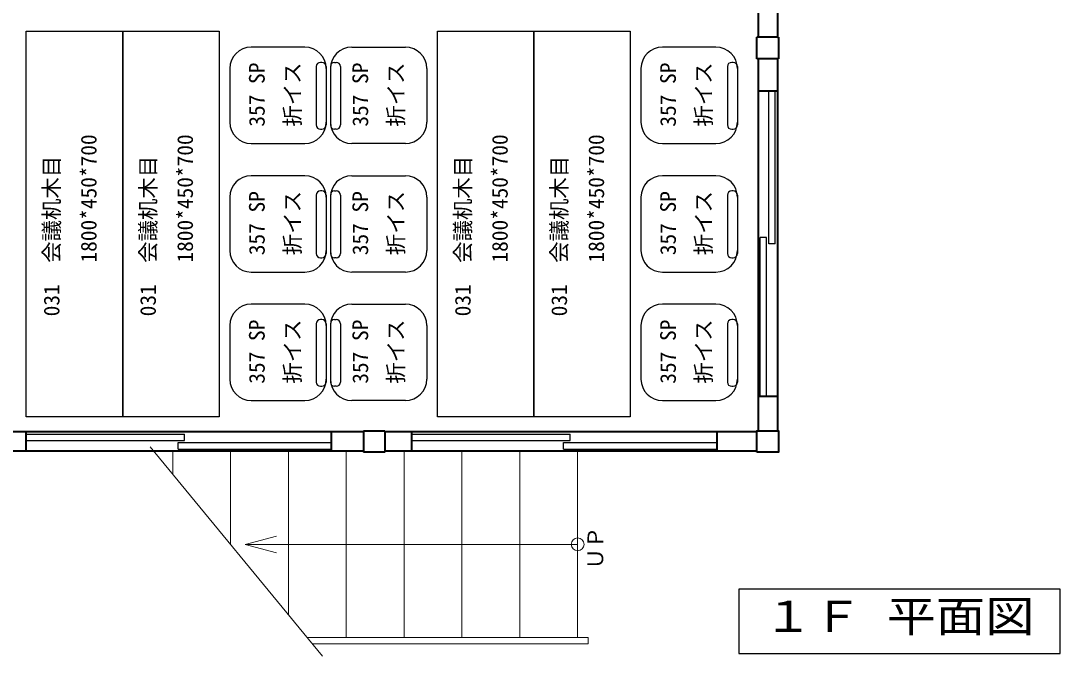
# Model space of a CAD drawing. Units: millimetres at full size, sheet at 1:50; details may follow other scales. Extents: x -10220 to 10872, y -9583 to 9014.
# Drawn here: x 6020 to 10872, y -9583 to -6616 of the extents above; entities that cross this region are included whole.
import ezdxf
from ezdxf.enums import TextEntityAlignment as Align

# ---------------------------------------------------------------- set-up
doc = ezdxf.new("R2010")
doc.units = ezdxf.units.MM
doc.header["$LTSCALE"] = 50
for name, color, linetype, lineweight in [('0-0', 2, 'Continuous', 40), ('0-2', 7, 'Continuous', 25), ('0-F', 4, 'Continuous', 18)]:
    doc.layers.add(name, color=color, linetype=linetype, lineweight=lineweight)
doc.styles.add('ＭＳ ゴシック', font='')
doc.styles.get('ＭＳ ゴシック').set_extended_font_data('MS Gothic')

msp = doc.modelspace()

# ---------------------------------------------------------------- linework, layer by layer
at = {"layer": '0-0'}
for p, q in [((9461.46, -4992.98), (9461.46, -6692.98)), ((9551.46, -4992.98), (9551.46, -6692.98)), ((9456.46, -6792.98), (9456.46, -6692.98)), ((9551.46, -6692.98), (9556.46, -6692.98)), ((9556.46, -6692.98), (9556.46, -6792.98)), ((9461.46, -6792.98), (9461.46, -8530.48)), ((9551.46, -6792.98), (9556.46, -6792.98)), ((9551.46, -6792.98), (9551.46, -8530.48)), ((9461.46, -6942.98), (9551.46, -6942.98)), ((9461.46, -8367.98), (9551.46, -8367.98)), ((7618.96, -8535.48), (5918.96, -8535.48)), ((6043.96, -8535.48), (6043.96, -8625.48)), ((7468.96, -8535.48), (7468.96, -8625.48)), ((7618.96, -8535.48), (7618.96, -8530.48)), ((7618.96, -8530.48), (7718.96, -8530.48)), ((7718.96, -8535.48), (7718.96, -8530.48)), ((9456.46, -8535.48), (7718.96, -8535.48)), ((7843.96, -8535.48), (7843.96, -8625.48)), ((9268.96, -8535.48), (9268.96, -8625.48)), ((7618.96, -8625.48), (5918.96, -8625.48)), ((7718.96, -8630.48), (7618.96, -8630.48)), ((9456.46, -8625.48), (7718.96, -8625.48))]:
    msp.add_line(p, q, dxfattribs=at)
at = {"layer": '0-0', "color": 7, "lineweight": 25}
for p, q in [((9541.46, -7657.98), (9541.46, -6942.98)), ((9471.46, -8367.98), (9471.46, -7627.98)), ((6043.96, -8545.48), (6783.96, -8545.48)), ((7843.96, -8545.48), (8583.96, -8545.48)), ((6753.96, -8615.48), (7468.96, -8615.48)), ((8553.96, -8615.48), (9268.96, -8615.48))]:
    msp.add_line(p, q, dxfattribs=at)
at = {"layer": '0-0', "color": 4, "lineweight": 18}
for p, q in [((6623.36, -8605.18), (7427.75, -9582.52)), ((6728.96, -8625.48), (6728.96, -8733.48)), ((6998.96, -8625.48), (6998.96, -9061.53)), ((7268.96, -8625.48), (7268.96, -9389.58)), ((7538.96, -8625.48), (7538.96, -9495.48)), ((7808.96, -8625.48), (7808.96, -9495.48)), ((8078.96, -8625.48), (8078.96, -9495.48)), ((8348.96, -8625.48), (8348.96, -9495.48)), ((8618.96, -8625.48), (8618.96, -9495.48)), ((7067.79, -9060.48), (7212.68, -9099.3)), ((8668.96, -9495.48), (7356.12, -9495.48)), ((8668.96, -9495.48), (8668.96, -9525.48)), ((8668.96, -9525.48), (7380.81, -9525.48))]:
    msp.add_line(p, q, dxfattribs=at)
at = {"layer": '0-0'}
for points in [[(9551.46, -6692.98), (9461.46, -6692.98), (9456.46, -6692.98)], [(9551.46, -6792.98), (9461.46, -6792.98), (9456.46, -6792.98)], [(7618.96, -8535.48), (7618.96, -8625.48), (7618.96, -8630.48)], [(7718.96, -8535.48), (7718.96, -8625.48), (7718.96, -8630.48)]]:
    msp.add_lwpolyline(points, dxfattribs=at)
at = {"layer": '0-0', "color": 7, "lineweight": 25}
for points in [[(9541.46, -7657.98), (9511.46, -7657.98), (9511.46, -6942.98)], [(9501.46, -8367.98), (9501.46, -7627.98), (9471.46, -7627.98)], [(6043.96, -8575.48), (6783.96, -8575.48), (6783.96, -8545.48)], [(6753.96, -8615.48), (6753.96, -8585.48), (7468.96, -8585.48)], [(7843.96, -8575.48), (8583.96, -8575.48), (8583.96, -8545.48)], [(8553.96, -8615.48), (8553.96, -8585.48), (9268.96, -8585.48)]]:
    msp.add_lwpolyline(points, dxfattribs=at)
at = {"layer": '0-0'}
msp.add_lwpolyline([(9456.46, -8630.48), (9456.46, -8530.48), (9556.46, -8530.48), (9556.46, -8630.48)], close=True, dxfattribs=at)
at = {"layer": '0-0', "color": 4, "lineweight": 18}
msp.add_lwpolyline([(8618.96, -9060.48), (7067.79, -9060.48), (7212.68, -9021.66)], dxfattribs=at)
msp.add_circle((8618.96, -9060.48), 30, dxfattribs=at)
at = {"layer": '0-2'}
for p, q in [((7345.49, -6739.24), (7095.49, -6739.24)), ((7564.91, -6739.24), (7814.91, -6739.24)), ((9264.91, -6739.24), (9014.9, -6739.24)), ((6995.49, -6839.24), (6995.49, -7089.24)), ((7398.92, -6830.21), (7398.92, -7102.48)), ((7425.49, -6810.21), (7418.92, -6810.21)), ((7445.49, -6830.21), (7445.49, -7102.48)), ((7464.91, -6830.21), (7464.91, -7102.48)), ((7484.91, -6810.21), (7491.48, -6810.21)), ((7511.47, -6830.21), (7511.47, -7102.48)), ((7914.91, -6839.24), (7914.91, -7089.24)), ((8914.91, -6839.24), (8914.91, -7089.24)), ((9318.34, -6830.21), (9318.34, -7102.48)), ((9344.9, -6810.21), (9338.34, -6810.21)), ((9364.91, -6830.21), (9364.91, -7102.48)), ((7418.92, -7122.48), (7425.49, -7122.48)), ((7491.48, -7122.48), (7484.91, -7122.48)), ((9338.34, -7122.48), (9344.9, -7122.48)), ((7095.49, -7189.24), (7345.49, -7189.24)), ((7814.91, -7189.24), (7564.91, -7189.24)), ((9014.9, -7189.24), (9264.91, -7189.24)), ((7345.49, -7339.24), (7095.49, -7339.24)), ((7564.91, -7339.24), (7814.91, -7339.24)), ((9264.91, -7339.24), (9014.9, -7339.24)), ((7425.49, -7410.21), (7418.92, -7410.21)), ((7484.91, -7410.21), (7491.48, -7410.21)), ((9344.9, -7410.21), (9338.34, -7410.21)), ((6995.49, -7439.24), (6995.49, -7689.24)), ((7398.92, -7430.21), (7398.92, -7702.48)), ((7445.49, -7430.21), (7445.49, -7702.48)), ((7464.91, -7430.21), (7464.91, -7702.48)), ((7511.47, -7430.21), (7511.47, -7702.48)), ((7914.91, -7439.24), (7914.91, -7689.24)), ((8914.91, -7439.24), (8914.91, -7689.24)), ((9318.34, -7430.21), (9318.34, -7702.48)), ((9364.91, -7430.21), (9364.91, -7702.48)), ((7418.92, -7722.48), (7425.49, -7722.48)), ((7491.48, -7722.48), (7484.91, -7722.48)), ((9338.34, -7722.48), (9344.9, -7722.48)), ((7095.49, -7789.24), (7345.49, -7789.24)), ((7814.91, -7789.24), (7564.91, -7789.24)), ((9014.9, -7789.24), (9264.91, -7789.24)), ((7345.49, -7939.24), (7095.49, -7939.24)), ((7564.91, -7939.24), (7814.91, -7939.24)), ((9264.91, -7939.24), (9014.9, -7939.24)), ((6995.49, -8039.24), (6995.49, -8289.24)), ((7398.92, -8030.21), (7398.92, -8302.48)), ((7425.49, -8010.21), (7418.92, -8010.21)), ((7445.49, -8030.21), (7445.49, -8302.48)), ((7464.91, -8030.21), (7464.91, -8302.48)), ((7484.91, -8010.21), (7491.48, -8010.21)), ((7511.47, -8030.21), (7511.47, -8302.48)), ((7914.91, -8039.24), (7914.91, -8289.24)), ((8914.91, -8039.24), (8914.91, -8289.24)), ((9318.34, -8030.21), (9318.34, -8302.48)), ((9344.9, -8010.21), (9338.34, -8010.21)), ((9364.91, -8030.21), (9364.91, -8302.48)), ((7418.92, -8322.48), (7425.49, -8322.48)), ((7491.48, -8322.48), (7484.91, -8322.48)), ((9338.34, -8322.48), (9344.9, -8322.48)), ((7095.49, -8389.24), (7345.49, -8389.24)), ((7814.91, -8389.24), (7564.91, -8389.24)), ((9014.9, -8389.24), (9264.91, -8389.24))]:
    msp.add_line(p, q, dxfattribs=at)
for points in [[(6495.49, -8464.24), (6045.49, -8464.24), (6045.49, -6664.24), (6495.49, -6664.24)], [(6945.49, -8464.24), (6495.49, -8464.24), (6495.49, -6664.24), (6945.49, -6664.24)], [(8414.91, -8464.24), (7964.91, -8464.24), (7964.91, -6664.24), (8414.91, -6664.24)], [(8864.91, -8464.24), (8414.91, -8464.24), (8414.91, -6664.24), (8864.91, -6664.24)]]:
    msp.add_lwpolyline(points, close=True, dxfattribs=at)
for centre, radius, start, end in [((7095.49, -6839.24), 100, 90, 180), ((7345.49, -6839.24), 100, 0, 90), ((7564.91, -6839.24), 100, 90, 180), ((7814.91, -6839.24), 100, 0, 90), ((9014.9, -6839.24), 100, 90, 180), ((9264.91, -6839.24), 100, 0, 90), ((7418.92, -6830.21), 20, 90, 180), ((7425.49, -6830.21), 20, 0, 90), ((7484.91, -6830.21), 20, 90, 180), ((7491.48, -6830.21), 20, 0, 90), ((9338.34, -6830.21), 20, 90, 180), ((9344.9, -6830.21), 20, 0, 90), ((7095.49, -7089.24), 100, 180, 270), ((7345.49, -7089.24), 100, 270, 0), ((7418.92, -7102.48), 20, 180, 270), ((7425.49, -7102.48), 20, 270, 0), ((7564.91, -7089.24), 100, 180, 270), ((7484.91, -7102.48), 20, 180, 270), ((7491.48, -7102.48), 20, 270, 0), ((7814.91, -7089.24), 100, 270, 0), ((9014.9, -7089.24), 100, 180, 270), ((9264.91, -7089.24), 100, 270, 0), ((9338.34, -7102.48), 20, 180, 270), ((9344.9, -7102.48), 20, 270, 0), ((7095.49, -7439.24), 100, 90, 180), ((7345.49, -7439.24), 100, 0, 90), ((7564.91, -7439.24), 100, 90, 180), ((7814.91, -7439.24), 100, 0, 90), ((9014.9, -7439.24), 100, 90, 180), ((9264.91, -7439.24), 100, 0, 90), ((7418.92, -7430.21), 20, 90, 180), ((7425.49, -7430.21), 20, 0, 90), ((7484.91, -7430.21), 20, 90, 180), ((7491.48, -7430.21), 20, 0, 90), ((9338.34, -7430.21), 20, 90, 180), ((9344.9, -7430.21), 20, 0, 90), ((7095.49, -7689.24), 100, 180, 270), ((7345.49, -7689.24), 100, 270, 0), ((7418.92, -7702.48), 20, 180, 270), ((7425.49, -7702.48), 20, 270, 0), ((7564.91, -7689.24), 100, 180, 270), ((7484.91, -7702.48), 20, 180, 270), ((7491.48, -7702.48), 20, 270, 0), ((7814.91, -7689.24), 100, 270, 0), ((9014.9, -7689.24), 100, 180, 270), ((9264.91, -7689.24), 100, 270, 0), ((9338.34, -7702.48), 20, 180, 270), ((9344.9, -7702.48), 20, 270, 0), ((7095.49, -8039.24), 100, 90, 180), ((7345.49, -8039.24), 100, 0, 90), ((7564.91, -8039.24), 100, 90, 180), ((7814.91, -8039.24), 100, 0, 90), ((9014.9, -8039.24), 100, 90, 180), ((9264.91, -8039.24), 100, 0, 90), ((7418.92, -8030.21), 20, 90, 180), ((7425.49, -8030.21), 20, 0, 90), ((7484.91, -8030.21), 20, 90, 180), ((7491.48, -8030.21), 20, 0, 90), ((9338.34, -8030.21), 20, 90, 180), ((9344.9, -8030.21), 20, 0, 90), ((7095.49, -8289.24), 100, 180, 270), ((7345.49, -8289.24), 100, 270, 0), ((7564.91, -8289.24), 100, 180, 270), ((7814.91, -8289.24), 100, 270, 0), ((9014.9, -8289.24), 100, 180, 270), ((9264.91, -8289.24), 100, 270, 0), ((7418.92, -8302.48), 20, 180, 270), ((7425.49, -8302.48), 20, 270, 0), ((7484.91, -8302.48), 20, 180, 270), ((7491.48, -8302.48), 20, 270, 0), ((9338.34, -8302.48), 20, 180, 270), ((9344.9, -8302.48), 20, 270, 0)]:
    msp.add_arc(centre, radius, start, end, dxfattribs=at)
at = {"layer": '0-F', "color": 7, "lineweight": 25}
msp.add_lwpolyline([(9371.92, -9570.09), (10871.92, -9570.09), (10871.92, -9270.09), (9371.92, -9270.09)], close=True, dxfattribs=at)

# ---------------------------------------------------------------- texts
at = {"layer": '0-0', "color": 4, "style": 'ＭＳ ゴシック'}
msp.add_text('ＵＰ', height=73.31, rotation=90, dxfattribs=at).set_placement((8760.4, -9177.84), align=Align.BOTTOM_LEFT)
at = {"layer": '0-2', "color": 4, "style": 'ＭＳ ゴシック'}
for s, p in [('357 SP', (7180.35, -7110.46)), ('折イス', (7346.29, -7110.46)), ('357 SP', (7663.16, -7110.46)), ('折イス', (7829.1, -7110.46)), ('357 SP', (9099.77, -7110.46)), ('折イス', (9265.71, -7110.46)), ('1800*450*700', (6395.32, -7744.71)), ('1800*450*700', (6845.32, -7744.71)), ('1800*450*700', (8314.74, -7744.71)), ('1800*450*700', (8764.73, -7744.71)), ('031\u3000会議机木目', (6222.14, -7995.83)), ('031\u3000会議机木目', (6672.13, -7995.83)), ('031\u3000会議机木目', (8141.55, -7995.83)), ('031\u3000会議机木目', (8591.55, -7995.83)), ('357 SP', (7180.35, -7710.46)), ('折イス', (7346.29, -7710.46)), ('357 SP', (7663.16, -7710.46)), ('折イス', (7829.1, -7710.46)), ('357 SP', (9099.77, -7710.46)), ('折イス', (9265.71, -7710.46)), ('357 SP', (7180.35, -8310.46)), ('折イス', (7346.29, -8310.46)), ('357 SP', (7663.16, -8310.46)), ('折イス', (7829.1, -8310.46)), ('357 SP', (9099.77, -8310.46)), ('折イス', (9265.71, -8310.46))]:
    msp.add_text(s, height=73.31, rotation=90, dxfattribs=at).set_placement(p, align=Align.BOTTOM_LEFT)
at = {"layer": '0-F', "color": 7, "style": 'ＭＳ ゴシック', "width": 1.15}
msp.add_text('１Ｆ 平面図', height=146.6, dxfattribs=at).set_placement((9487.13, -9513.49), align=Align.BOTTOM_LEFT)

doc.saveas('drawing.dxf')
